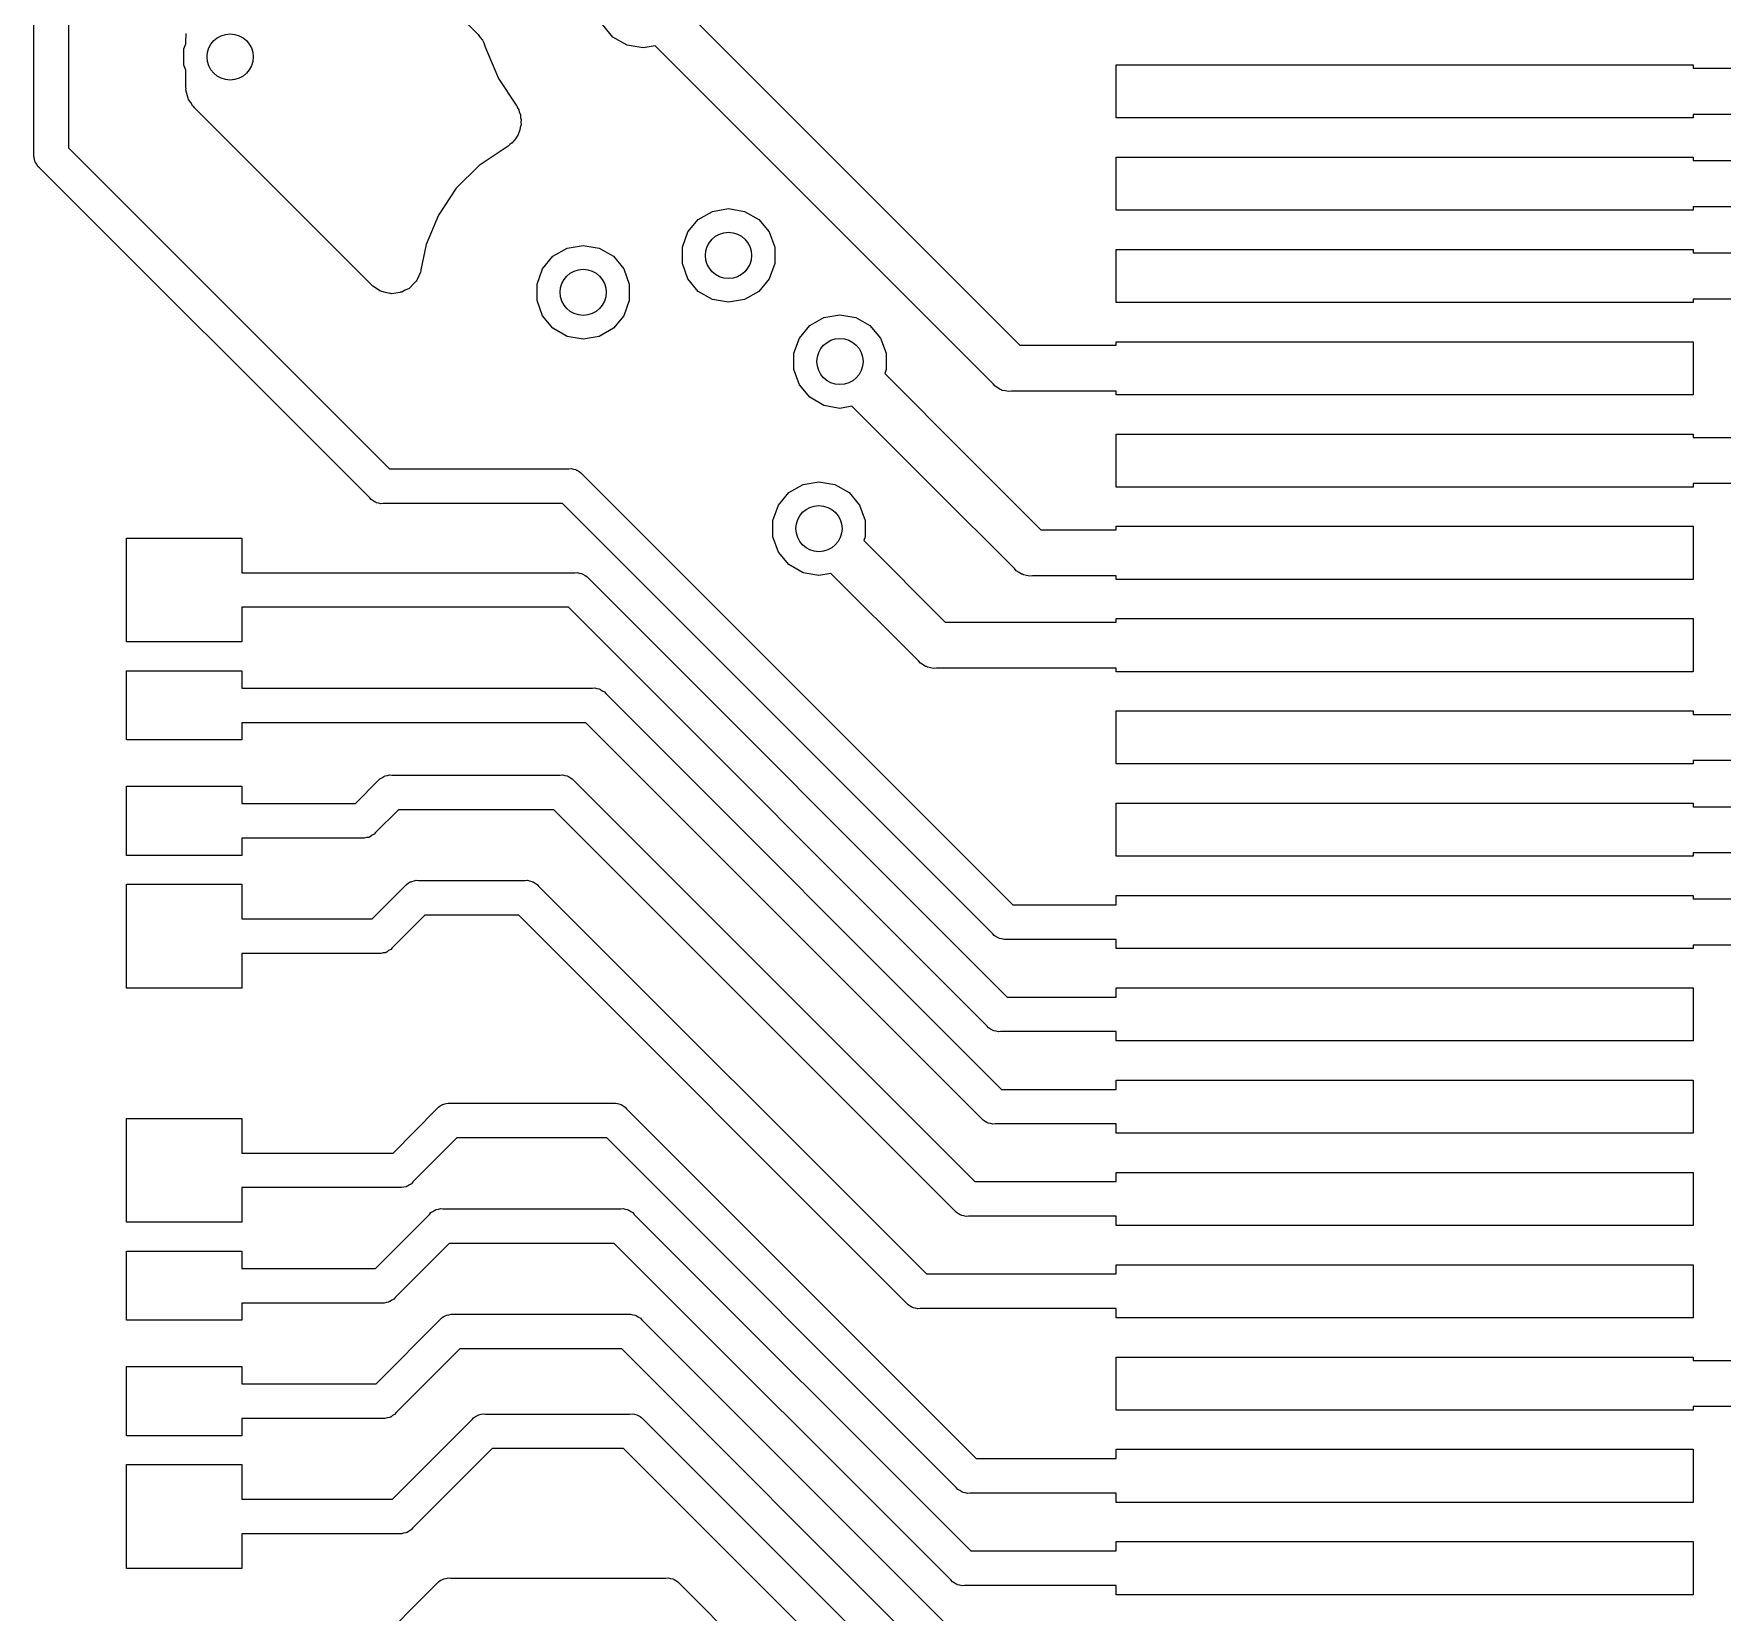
# Model space of a CAD drawing. Extents: x 552.7 to 632.3, y 410.9 to 459.8.
# Drawn here: x 586.64 to 593.96, y 443.36 to 450.2 of the extents above; entities that cross this region are included whole.
import ezdxf

# ---------------------------------------------------------------- set-up
doc = ezdxf.new("R2010")
doc.units = 0
doc.header["$MEASUREMENT"] = 0
doc.layers.add('BLACK', color=7, linetype='CONTINUOUS')

msp = doc.modelspace()

# ---------------------------------------------------------------- linework, layer by layer
at = {"layer": 'BLACK', "linetype": 'CONTINUOUS'}
for p, q in [((586.64, 449.678), (586.64, 450.662)), ((586.79, 450.662), (586.79, 449.706)), ((588.286, 450.477), (588.565, 450.197)), ((589.474, 450.29), (589.611, 450.153)), ((587.298, 450.177), (587.3, 450.189)), ((587.3, 450.189), (587.3, 450.201)), ((588.565, 450.197), (588.574, 450.185)), ((588.574, 450.185), (588.584, 450.173)), ((589.149, 450.186), (589.104, 450.24)), ((589.211, 450.151), (589.149, 450.186)), ((587.29, 450.135), (587.298, 450.157)), ((587.29, 450.065), (587.29, 450.135)), ((587.298, 450.157), (587.298, 450.177)), ((588.584, 450.173), (588.586, 450.167)), ((588.586, 450.167), (588.59, 450.161)), ((588.59, 450.161), (588.594, 450.148)), ((588.594, 450.148), (588.594, 450.147)), ((588.594, 450.147), (588.653, 450.007)), ((589.28, 450.139), (589.211, 450.151)), ((589.332, 450.148), (589.28, 450.139)), ((589.469, 450.011), (589.332, 450.148)), ((589.611, 450.153), (589.611, 450.153)), ((589.611, 450.153), (590.627, 449.137)), ((587.298, 450.043), (587.29, 450.065)), ((587.298, 449.969), (587.298, 450.043)), ((591.33, 449.836), (591.33, 450.066)), ((591.33, 450.066), (593.83, 450.066)), ((593.83, 450.066), (593.83, 450.051)), ((593.83, 450.051), (595.485, 450.051)), ((587.299, 449.964), (587.298, 449.969)), ((587.298, 449.958), (587.299, 449.964)), ((588.653, 450.007), (588.73, 449.891)), ((590.485, 448.995), (589.469, 450.011)), ((589.469, 450.011), (589.469, 450.011)), ((587.303, 449.942), (587.298, 449.958)), ((587.306, 449.926), (587.303, 449.942)), ((587.308, 449.921), (587.306, 449.926)), ((587.31, 449.915), (587.308, 449.921)), ((587.319, 449.902), (587.31, 449.915)), ((587.328, 449.887), (587.319, 449.902)), ((588.73, 449.891), (588.731, 449.889)), ((587.332, 449.884), (587.328, 449.887)), ((587.335, 449.879), (587.332, 449.884)), ((588.103, 449.112), (587.335, 449.879)), ((588.731, 449.889), (588.732, 449.888)), ((588.732, 449.888), (588.736, 449.879)), ((588.736, 449.879), (588.741, 449.871)), ((588.741, 449.871), (588.743, 449.861)), ((588.743, 449.861), (588.748, 449.85)), ((588.748, 449.85), (588.748, 449.849)), ((588.748, 449.849), (588.749, 449.847)), ((588.749, 449.847), (588.749, 449.837)), ((588.749, 449.837), (588.751, 449.828)), ((588.751, 449.828), (588.75, 449.818)), ((588.75, 449.818), (588.751, 449.806)), ((593.83, 449.836), (591.33, 449.836)), ((595.448, 449.851), (593.83, 449.851)), ((593.83, 449.851), (593.83, 449.836)), ((588.727, 449.745), (588.719, 449.737)), ((588.731, 449.753), (588.727, 449.745)), ((588.737, 449.761), (588.731, 449.753)), ((588.738, 449.763), (588.737, 449.761)), ((588.742, 449.775), (588.738, 449.764)), ((588.738, 449.764), (588.738, 449.763)), ((588.746, 449.784), (588.742, 449.775)), ((588.747, 449.794), (588.746, 449.784)), ((588.75, 449.803), (588.747, 449.794)), ((588.751, 449.806), (588.75, 449.805)), ((588.75, 449.805), (588.75, 449.803)), ((586.639, 449.668), (586.64, 449.678)), ((586.79, 449.706), (588.181, 448.315)), ((588.695, 449.714), (588.569, 449.63)), ((588.702, 449.721), (588.695, 449.714)), ((588.71, 449.726), (588.702, 449.721)), ((588.711, 449.727), (588.71, 449.726)), ((588.712, 449.728), (588.711, 449.727)), ((588.719, 449.737), (588.712, 449.728)), ((586.642, 449.659), (586.639, 449.668)), ((586.643, 449.649), (586.642, 449.659)), ((586.645, 449.646), (586.643, 449.649)), ((586.646, 449.643), (586.645, 449.646)), ((586.652, 449.635), (586.646, 449.643)), ((586.657, 449.626), (586.652, 449.635)), ((586.664, 449.62), (586.657, 449.626)), ((588.095, 448.189), (586.664, 449.62)), ((588.569, 449.63), (588.47, 449.531)), ((591.33, 449.436), (591.33, 449.666)), ((591.33, 449.666), (593.83, 449.666)), ((593.83, 449.666), (593.83, 449.651)), ((593.83, 449.651), (594.885, 449.651)), ((588.47, 449.531), (588.393, 449.415)), ((588.393, 449.415), (588.339, 449.287)), ((589.474, 449.342), (589.519, 449.396)), ((589.519, 449.396), (589.581, 449.431)), ((589.581, 449.431), (589.65, 449.443)), ((589.65, 449.443), (589.719, 449.431)), ((589.719, 449.431), (589.781, 449.396)), ((589.781, 449.396), (589.826, 449.342)), ((593.83, 449.436), (591.33, 449.436)), ((594.81, 449.451), (593.83, 449.451)), ((593.83, 449.451), (593.83, 449.436)), ((589.45, 449.275), (589.474, 449.342)), ((589.826, 449.342), (589.85, 449.275)), ((588.339, 449.287), (588.317, 449.177)), ((588.844, 449.182), (588.889, 449.236)), ((588.889, 449.236), (588.951, 449.271)), ((588.951, 449.271), (589.02, 449.283)), ((589.02, 449.283), (589.089, 449.271)), ((589.089, 449.271), (589.151, 449.236)), ((589.151, 449.236), (589.196, 449.182)), ((589.45, 449.205), (589.45, 449.275)), ((589.85, 449.275), (589.85, 449.205)), ((591.33, 449.036), (591.33, 449.266)), ((591.33, 449.266), (593.83, 449.266)), ((593.83, 449.266), (593.83, 449.251)), ((593.83, 449.251), (594.366, 449.251)), ((588.315, 449.168), (588.308, 449.152)), ((588.316, 449.173), (588.315, 449.168)), ((588.317, 449.177), (588.316, 449.173)), ((588.82, 449.115), (588.844, 449.182)), ((589.196, 449.182), (589.22, 449.115)), ((589.474, 449.138), (589.45, 449.205)), ((589.85, 449.205), (589.826, 449.138)), ((588.106, 449.109), (588.103, 449.112)), ((588.109, 449.106), (588.106, 449.109)), ((588.124, 449.097), (588.109, 449.106)), ((588.139, 449.086), (588.124, 449.097)), ((588.143, 449.085), (588.139, 449.086)), ((588.249, 449.09), (588.234, 449.081)), ((588.266, 449.097), (588.249, 449.09)), ((588.269, 449.1), (588.266, 449.097)), ((588.272, 449.102), (588.269, 449.1)), ((588.284, 449.116), (588.272, 449.102)), ((588.297, 449.128), (588.284, 449.116)), ((588.299, 449.132), (588.297, 449.128)), ((588.301, 449.135), (588.299, 449.132)), ((588.308, 449.152), (588.301, 449.135)), ((588.82, 449.045), (588.82, 449.115)), ((589.22, 449.115), (589.22, 449.045)), ((589.519, 449.084), (589.474, 449.138)), ((589.826, 449.138), (589.781, 449.084)), ((590.627, 449.137), (590.627, 449.137)), ((590.627, 449.137), (590.913, 448.851)), ((588.147, 449.083), (588.143, 449.085)), ((588.164, 449.079), (588.147, 449.083)), ((588.182, 449.075), (588.164, 449.079)), ((588.186, 449.075), (588.182, 449.075)), ((588.19, 449.074), (588.186, 449.075)), ((588.208, 449.077), (588.19, 449.074)), ((588.226, 449.079), (588.208, 449.077)), ((588.229, 449.08), (588.226, 449.079)), ((588.234, 449.081), (588.229, 449.08)), ((588.844, 448.978), (588.82, 449.045)), ((589.22, 449.045), (589.196, 448.978)), ((589.581, 449.049), (589.519, 449.084)), ((589.65, 449.037), (589.581, 449.049)), ((589.719, 449.049), (589.65, 449.037)), ((589.781, 449.084), (589.719, 449.049)), ((593.83, 449.036), (591.33, 449.036)), ((594.329, 449.051), (593.83, 449.051)), ((593.83, 449.051), (593.83, 449.036)), ((588.889, 448.924), (588.844, 448.978)), ((589.196, 448.978), (589.151, 448.924)), ((590.002, 448.936), (590.063, 448.971)), ((590.063, 448.971), (590.133, 448.983)), ((590.133, 448.983), (590.202, 448.971)), ((590.202, 448.971), (590.263, 448.936)), ((590.797, 448.683), (590.485, 448.995)), ((590.485, 448.995), (590.485, 448.995)), ((588.951, 448.889), (588.889, 448.924)), ((589.02, 448.877), (588.951, 448.889)), ((589.089, 448.889), (589.02, 448.877)), ((589.151, 448.924), (589.089, 448.889)), ((589.933, 448.816), (589.957, 448.882)), ((589.957, 448.882), (590.002, 448.936)), ((590.263, 448.936), (590.309, 448.882)), ((590.309, 448.882), (590.333, 448.816)), ((591.33, 448.866), (593.83, 448.866)), ((591.33, 448.851), (591.33, 448.866)), ((593.83, 448.866), (593.83, 448.636)), ((589.933, 448.745), (589.933, 448.816)), ((590.333, 448.816), (590.333, 448.745)), ((590.913, 448.851), (591.33, 448.851)), ((589.957, 448.679), (589.933, 448.745)), ((590.333, 448.745), (590.327, 448.728)), ((590.327, 448.728), (590.68, 448.375)), ((590.002, 448.625), (589.957, 448.679)), ((590.806, 448.673), (590.797, 448.683)), ((590.817, 448.666), (590.806, 448.673)), ((590.828, 448.659), (590.817, 448.666)), ((590.833, 448.658), (590.828, 448.659)), ((590.836, 448.655), (590.833, 448.658)), ((590.85, 448.653), (590.836, 448.655)), ((590.862, 448.65), (590.85, 448.653)), ((590.876, 448.651), (590.862, 448.65)), ((591.33, 448.651), (590.876, 448.651)), ((591.33, 448.636), (591.33, 448.651)), ((590.063, 448.59), (590.002, 448.625)), ((590.133, 448.577), (590.063, 448.59)), ((590.185, 448.587), (590.133, 448.577)), ((590.539, 448.233), (590.185, 448.587)), ((593.83, 448.636), (591.33, 448.636)), ((591.33, 448.236), (591.33, 448.466)), ((591.33, 448.466), (593.83, 448.466)), ((593.83, 448.466), (593.83, 448.451)), ((593.83, 448.451), (595.055, 448.451)), ((590.68, 448.375), (590.68, 448.375)), ((590.68, 448.375), (591.004, 448.051)), ((588.181, 448.315), (588.958, 448.315)), ((588.958, 448.315), (588.968, 448.316)), ((588.968, 448.316), (588.978, 448.313)), ((588.978, 448.313), (588.988, 448.312)), ((588.988, 448.312), (588.99, 448.31)), ((588.99, 448.31), (588.994, 448.309)), ((588.994, 448.309), (589.002, 448.303)), ((589.002, 448.303), (589.01, 448.298)), ((589.01, 448.298), (589.017, 448.291)), ((589.017, 448.291), (590.882, 446.426)), ((589.866, 448.158), (589.911, 448.212)), ((589.911, 448.212), (589.973, 448.247)), ((589.973, 448.247), (590.042, 448.259)), ((590.042, 448.259), (590.111, 448.247)), ((590.111, 448.247), (590.173, 448.212)), ((590.173, 448.212), (590.218, 448.158)), ((590.889, 447.883), (590.539, 448.233)), ((590.539, 448.233), (590.539, 448.233)), ((593.83, 448.236), (591.33, 448.236)), ((594.96, 448.251), (593.83, 448.251)), ((593.83, 448.251), (593.83, 448.236)), ((588.101, 448.182), (588.095, 448.189)), ((588.11, 448.177), (588.101, 448.182)), ((588.118, 448.171), (588.11, 448.177)), ((588.121, 448.17), (588.118, 448.171)), ((588.124, 448.168), (588.121, 448.17)), ((588.134, 448.167), (588.124, 448.168)), ((588.143, 448.164), (588.134, 448.167)), ((588.153, 448.165), (588.143, 448.164)), ((588.93, 448.165), (588.153, 448.165)), ((590.795, 446.3), (588.93, 448.165)), ((589.842, 448.091), (589.866, 448.158)), ((590.218, 448.158), (590.242, 448.091)), ((589.842, 448.021), (589.842, 448.091)), ((590.242, 448.091), (590.242, 448.021)), ((591.33, 448.051), (591.33, 448.066)), ((591.33, 448.066), (593.83, 448.066)), ((593.83, 448.066), (593.83, 447.836)), ((587.041, 447.565), (587.041, 448.015)), ((587.041, 448.015), (587.541, 448.015)), ((587.541, 448.015), (587.541, 447.865)), ((589.866, 447.954), (589.842, 448.021)), ((590.242, 448.021), (590.236, 448.004)), ((590.236, 448.004), (590.589, 447.651)), ((591.004, 448.051), (591.33, 448.051)), ((589.911, 447.9), (589.866, 447.954)), ((587.541, 447.865), (588.984, 447.865)), ((588.984, 447.865), (588.994, 447.866)), ((588.994, 447.866), (589.003, 447.863)), ((589.003, 447.863), (589.013, 447.862)), ((589.013, 447.862), (589.016, 447.86)), ((589.016, 447.86), (589.019, 447.859)), ((589.019, 447.859), (589.028, 447.853)), ((589.028, 447.853), (589.036, 447.848)), ((589.036, 447.848), (589.043, 447.841)), ((589.973, 447.865), (589.911, 447.9)), ((590.042, 447.853), (589.973, 447.865)), ((590.094, 447.862), (590.042, 447.853)), ((590.473, 447.483), (590.094, 447.862)), ((590.897, 447.873), (590.889, 447.883)), ((590.909, 447.866), (590.897, 447.873)), ((590.92, 447.859), (590.909, 447.866)), ((590.924, 447.858), (590.92, 447.859)), ((590.928, 447.855), (590.924, 447.858)), ((590.941, 447.853), (590.928, 447.855)), ((590.954, 447.85), (590.941, 447.853)), ((590.967, 447.851), (590.954, 447.85)), ((591.33, 447.851), (590.967, 447.851)), ((591.33, 447.836), (591.33, 447.851)), ((589.043, 447.841), (590.857, 446.026)), ((593.83, 447.836), (591.33, 447.836)), ((588.956, 447.715), (587.541, 447.715)), ((587.541, 447.715), (587.541, 447.565)), ((590.771, 445.9), (588.956, 447.715)), ((590.589, 447.651), (591.33, 447.651)), ((591.33, 447.666), (593.83, 447.666)), ((591.33, 447.651), (591.33, 447.666)), ((593.83, 447.666), (593.83, 447.436)), ((587.541, 447.565), (587.041, 447.565)), ((590.482, 447.473), (590.473, 447.483)), ((587.041, 447.14), (587.041, 447.44)), ((587.041, 447.44), (587.541, 447.44)), ((587.541, 447.44), (587.541, 447.365)), ((590.493, 447.466), (590.482, 447.473)), ((590.504, 447.459), (590.493, 447.466)), ((590.509, 447.458), (590.504, 447.459)), ((590.512, 447.455), (590.509, 447.458)), ((590.526, 447.453), (590.512, 447.455)), ((590.538, 447.45), (590.526, 447.453)), ((590.552, 447.451), (590.538, 447.45)), ((591.33, 447.451), (590.552, 447.451)), ((591.33, 447.436), (591.33, 447.451)), ((593.83, 447.436), (591.33, 447.436)), ((587.541, 447.365), (589.06, 447.365)), ((589.06, 447.365), (589.07, 447.366)), ((589.07, 447.366), (589.079, 447.363)), ((589.079, 447.363), (589.089, 447.362)), ((589.089, 447.362), (589.092, 447.36)), ((589.092, 447.36), (589.095, 447.359)), ((589.095, 447.359), (589.103, 447.353)), ((589.103, 447.353), (589.112, 447.348)), ((589.112, 447.348), (589.118, 447.341)), ((589.118, 447.341), (590.833, 445.626)), ((591.33, 447.036), (591.33, 447.266)), ((591.33, 447.266), (593.83, 447.266)), ((593.83, 447.266), (593.83, 447.251)), ((589.032, 447.215), (587.541, 447.215)), ((587.541, 447.215), (587.541, 447.14)), ((590.747, 445.5), (589.032, 447.215)), ((593.83, 447.251), (595.563, 447.251)), ((587.541, 447.14), (587.041, 447.14)), ((595.597, 447.051), (593.83, 447.051)), ((593.83, 447.051), (593.83, 447.036)), ((588.034, 446.865), (588.132, 446.964)), ((588.132, 446.964), (588.139, 446.971)), ((588.139, 446.971), (588.147, 446.976)), ((588.147, 446.976), (588.156, 446.982)), ((588.156, 446.982), (588.159, 446.983)), ((588.159, 446.983), (588.162, 446.985)), ((588.162, 446.985), (588.172, 446.986)), ((588.172, 446.986), (588.181, 446.989)), ((588.181, 446.989), (588.191, 446.988)), ((588.191, 446.988), (588.921, 446.988)), ((588.921, 446.988), (588.931, 446.989)), ((588.931, 446.989), (588.941, 446.986)), ((588.941, 446.986), (588.95, 446.985)), ((588.95, 446.985), (588.953, 446.983)), ((588.953, 446.983), (588.957, 446.982)), ((588.957, 446.982), (588.965, 446.976)), ((588.965, 446.976), (588.973, 446.971)), ((588.973, 446.971), (588.98, 446.964)), ((588.98, 446.964), (590.718, 445.226)), ((593.83, 447.036), (591.33, 447.036)), ((587.041, 446.64), (587.041, 446.94)), ((587.041, 446.94), (587.541, 446.94)), ((587.541, 446.94), (587.541, 446.865)), ((587.541, 446.865), (588.034, 446.865)), ((588.219, 446.838), (588.12, 446.739)), ((588.893, 446.838), (588.219, 446.838)), ((590.631, 445.1), (588.893, 446.838)), ((591.33, 446.636), (591.33, 446.866)), ((591.33, 446.866), (593.83, 446.866)), ((593.83, 446.866), (593.83, 446.851)), ((593.83, 446.851), (594.883, 446.851)), ((588.062, 446.715), (587.541, 446.715)), ((587.541, 446.715), (587.541, 446.64)), ((588.071, 446.714), (588.062, 446.715)), ((588.081, 446.717), (588.071, 446.714)), ((588.091, 446.718), (588.081, 446.717)), ((588.094, 446.72), (588.091, 446.718)), ((588.097, 446.721), (588.094, 446.72)), ((588.105, 446.727), (588.097, 446.721)), ((588.114, 446.732), (588.105, 446.727)), ((588.12, 446.739), (588.114, 446.732)), ((587.541, 446.64), (587.041, 446.64)), ((593.83, 446.636), (591.33, 446.636)), ((594.846, 446.651), (593.83, 446.651)), ((593.83, 446.651), (593.83, 446.636)), ((588.262, 446.519), (588.271, 446.525)), ((588.271, 446.525), (588.274, 446.526)), ((588.274, 446.526), (588.277, 446.527)), ((588.277, 446.527), (588.287, 446.529)), ((588.287, 446.529), (588.296, 446.532)), ((588.296, 446.532), (588.306, 446.531)), ((588.306, 446.531), (588.769, 446.531)), ((588.769, 446.531), (588.779, 446.532)), ((588.779, 446.532), (588.788, 446.529)), ((588.788, 446.529), (588.798, 446.527)), ((588.798, 446.527), (588.801, 446.526)), ((588.801, 446.526), (588.804, 446.525)), ((588.804, 446.525), (588.812, 446.519)), ((587.041, 446.065), (587.041, 446.515)), ((587.041, 446.515), (587.541, 446.515)), ((587.541, 446.515), (587.541, 446.365)), ((588.106, 446.365), (588.247, 446.507)), ((588.247, 446.507), (588.254, 446.514)), ((588.254, 446.514), (588.262, 446.519)), ((588.812, 446.519), (588.821, 446.514)), ((588.821, 446.514), (588.827, 446.507)), ((588.827, 446.507), (590.508, 444.826)), ((591.33, 446.426), (591.33, 446.466)), ((591.33, 446.466), (593.83, 446.466)), ((593.83, 446.466), (593.83, 446.451)), ((593.83, 446.451), (594.515, 446.451)), ((588.334, 446.381), (588.192, 446.239)), ((588.741, 446.381), (588.334, 446.381)), ((590.422, 444.7), (588.741, 446.381)), ((590.882, 446.426), (591.33, 446.426)), ((587.541, 446.365), (588.106, 446.365)), ((588.186, 446.232), (588.177, 446.227)), ((588.192, 446.239), (588.186, 446.232)), ((590.802, 446.292), (590.795, 446.3)), ((590.81, 446.287), (590.802, 446.292)), ((590.818, 446.282), (590.81, 446.287)), ((590.822, 446.281), (590.818, 446.282)), ((590.825, 446.279), (590.822, 446.281)), ((590.834, 446.278), (590.825, 446.279)), ((590.844, 446.275), (590.834, 446.278)), ((590.854, 446.276), (590.844, 446.275)), ((591.33, 446.276), (590.854, 446.276)), ((591.33, 446.236), (591.33, 446.276)), ((593.83, 446.236), (591.33, 446.236)), ((594.478, 446.251), (593.83, 446.251)), ((593.83, 446.251), (593.83, 446.236)), ((588.134, 446.215), (587.541, 446.215)), ((587.541, 446.215), (587.541, 446.065)), ((588.144, 446.214), (588.134, 446.215)), ((588.153, 446.217), (588.144, 446.214)), ((588.163, 446.218), (588.153, 446.217)), ((588.166, 446.22), (588.163, 446.218)), ((588.169, 446.221), (588.166, 446.22)), ((588.177, 446.227), (588.169, 446.221)), ((587.541, 446.065), (587.041, 446.065)), ((590.857, 446.026), (591.33, 446.026)), ((591.33, 446.026), (591.33, 446.066)), ((591.33, 446.066), (593.83, 446.066)), ((593.83, 446.066), (593.83, 445.836)), ((590.777, 445.892), (590.771, 445.9)), ((590.786, 445.887), (590.777, 445.892)), ((590.794, 445.882), (590.786, 445.887)), ((590.797, 445.881), (590.794, 445.882)), ((590.8, 445.879), (590.797, 445.881)), ((590.81, 445.878), (590.8, 445.879)), ((590.82, 445.875), (590.81, 445.878)), ((590.83, 445.876), (590.82, 445.875)), ((591.33, 445.876), (590.83, 445.876)), ((591.33, 445.836), (591.33, 445.876)), ((593.83, 445.836), (591.33, 445.836)), ((591.33, 445.626), (591.33, 445.666)), ((591.33, 445.666), (593.83, 445.666)), ((593.83, 445.666), (593.83, 445.436)), ((590.833, 445.626), (591.33, 445.626)), ((587.041, 445.05), (587.041, 445.5)), ((587.041, 445.5), (587.541, 445.5)), ((587.541, 445.5), (587.541, 445.35)), ((588.196, 445.35), (588.386, 445.541)), ((588.386, 445.541), (588.393, 445.549)), ((588.393, 445.549), (588.401, 445.554)), ((588.401, 445.554), (588.41, 445.56)), ((588.41, 445.56), (588.413, 445.56)), ((588.413, 445.56), (588.416, 445.562)), ((588.416, 445.562), (588.426, 445.564)), ((588.426, 445.564), (588.435, 445.566)), ((588.435, 445.566), (588.445, 445.566)), ((588.445, 445.566), (589.15, 445.566)), ((589.15, 445.566), (589.16, 445.566)), ((589.16, 445.566), (589.169, 445.564)), ((589.169, 445.564), (589.179, 445.562)), ((589.179, 445.562), (589.182, 445.56)), ((589.182, 445.56), (589.185, 445.56)), ((589.185, 445.56), (589.193, 445.554)), ((589.193, 445.554), (589.202, 445.549)), ((589.202, 445.549), (589.208, 445.541)), ((589.208, 445.541), (590.724, 444.026)), ((590.753, 445.492), (590.747, 445.5)), ((590.762, 445.487), (590.753, 445.492)), ((590.77, 445.482), (590.762, 445.487)), ((590.773, 445.481), (590.77, 445.482)), ((590.776, 445.479), (590.773, 445.481)), ((590.786, 445.478), (590.776, 445.479)), ((590.795, 445.475), (590.786, 445.478)), ((590.805, 445.476), (590.795, 445.475)), ((591.33, 445.476), (590.805, 445.476)), ((591.33, 445.436), (591.33, 445.476)), ((593.83, 445.436), (591.33, 445.436)), ((588.473, 445.416), (588.282, 445.225)), ((589.122, 445.416), (588.473, 445.416)), ((590.637, 443.9), (589.122, 445.416)), ((587.541, 445.35), (588.196, 445.35)), ((588.267, 445.212), (588.259, 445.206)), ((588.276, 445.217), (588.267, 445.212)), ((588.282, 445.225), (588.276, 445.217)), ((590.718, 445.226), (591.33, 445.226)), ((591.33, 445.226), (591.33, 445.266)), ((591.33, 445.266), (593.83, 445.266)), ((593.83, 445.266), (593.83, 445.036)), ((588.223, 445.2), (587.541, 445.2)), ((587.541, 445.2), (587.541, 445.05)), ((588.233, 445.2), (588.223, 445.2)), ((588.243, 445.202), (588.233, 445.2)), ((588.253, 445.204), (588.243, 445.202)), ((588.256, 445.206), (588.253, 445.204)), ((588.259, 445.206), (588.256, 445.206)), ((588.12, 444.85), (588.354, 445.084)), ((588.354, 445.084), (588.36, 445.092)), ((588.36, 445.092), (588.369, 445.097)), ((588.369, 445.097), (588.377, 445.102)), ((588.377, 445.102), (588.38, 445.103)), ((588.38, 445.103), (588.383, 445.105)), ((588.383, 445.105), (588.393, 445.107)), ((588.393, 445.107), (588.402, 445.109)), ((588.402, 445.109), (588.412, 445.108)), ((588.412, 445.108), (589.183, 445.108)), ((589.183, 445.108), (589.193, 445.109)), ((589.193, 445.109), (589.202, 445.107)), ((589.202, 445.107), (589.212, 445.105)), ((589.212, 445.105), (589.215, 445.103)), ((589.215, 445.103), (589.218, 445.102)), ((589.218, 445.102), (589.226, 445.097)), ((589.226, 445.097), (589.235, 445.092)), ((589.235, 445.092), (589.241, 445.084)), ((589.241, 445.084), (590.7, 443.626)), ((590.638, 445.092), (590.631, 445.1)), ((590.646, 445.087), (590.638, 445.092)), ((590.654, 445.082), (590.646, 445.087)), ((590.658, 445.081), (590.654, 445.082)), ((590.661, 445.079), (590.658, 445.081)), ((590.67, 445.078), (590.661, 445.079)), ((590.68, 445.075), (590.67, 445.078)), ((590.69, 445.076), (590.68, 445.075)), ((591.33, 445.076), (590.69, 445.076)), ((591.33, 445.036), (591.33, 445.076)), ((587.541, 445.05), (587.041, 445.05)), ((593.83, 445.036), (591.33, 445.036)), ((587.041, 444.625), (587.041, 444.925)), ((587.041, 444.925), (587.541, 444.925)), ((587.541, 444.925), (587.541, 444.85)), ((588.44, 444.958), (588.206, 444.725)), ((589.155, 444.958), (588.44, 444.958)), ((590.613, 443.5), (589.155, 444.958)), ((587.541, 444.85), (588.12, 444.85)), ((591.33, 444.826), (591.33, 444.866)), ((591.33, 444.866), (593.83, 444.866)), ((593.83, 444.866), (593.83, 444.636)), ((590.508, 444.826), (591.33, 444.826)), ((588.148, 444.7), (587.541, 444.7)), ((587.541, 444.7), (587.541, 444.625)), ((588.158, 444.7), (588.148, 444.7)), ((588.167, 444.702), (588.158, 444.7)), ((588.177, 444.704), (588.167, 444.702)), ((588.18, 444.706), (588.177, 444.704)), ((588.183, 444.706), (588.18, 444.706)), ((588.191, 444.712), (588.183, 444.706)), ((588.2, 444.717), (588.191, 444.712)), ((588.206, 444.725), (588.2, 444.717)), ((590.428, 444.692), (590.422, 444.7)), ((587.541, 444.625), (587.041, 444.625)), ((588.123, 444.35), (588.399, 444.627)), ((588.399, 444.627), (588.406, 444.635)), ((588.406, 444.635), (588.414, 444.64)), ((588.414, 444.64), (588.422, 444.645)), ((588.422, 444.645), (588.426, 444.646)), ((588.426, 444.646), (588.428, 444.648)), ((588.428, 444.648), (588.438, 444.649)), ((588.438, 444.649), (588.448, 444.652)), ((588.448, 444.652), (588.458, 444.651)), ((588.458, 444.651), (589.216, 444.651)), ((589.216, 444.651), (589.225, 444.652)), ((589.225, 444.652), (589.235, 444.649)), ((589.235, 444.649), (589.245, 444.648)), ((589.245, 444.648), (589.248, 444.646)), ((589.248, 444.646), (589.251, 444.645)), ((589.251, 444.645), (589.259, 444.64)), ((589.259, 444.64), (589.268, 444.635)), ((589.268, 444.635), (589.274, 444.627)), ((589.274, 444.627), (590.675, 443.226)), ((590.437, 444.687), (590.428, 444.692)), ((590.445, 444.682), (590.437, 444.687)), ((590.448, 444.681), (590.445, 444.682)), ((590.451, 444.679), (590.448, 444.681)), ((590.461, 444.678), (590.451, 444.679)), ((590.47, 444.675), (590.461, 444.678)), ((590.48, 444.676), (590.47, 444.675)), ((591.33, 444.676), (590.48, 444.676)), ((591.33, 444.636), (591.33, 444.676)), ((593.83, 444.636), (591.33, 444.636)), ((588.486, 444.501), (588.209, 444.225)), ((589.188, 444.501), (588.486, 444.501)), ((590.589, 443.1), (589.188, 444.501)), ((587.041, 444.125), (587.041, 444.425)), ((587.041, 444.425), (587.541, 444.425)), ((587.541, 444.425), (587.541, 444.35)), ((591.33, 444.236), (591.33, 444.466)), ((591.33, 444.466), (593.83, 444.466)), ((593.83, 444.466), (593.83, 444.451)), ((593.83, 444.451), (594.675, 444.451)), ((587.541, 444.35), (588.123, 444.35)), ((588.15, 444.2), (587.541, 444.2)), ((587.541, 444.2), (587.541, 444.125)), ((588.16, 444.2), (588.15, 444.2)), ((588.17, 444.202), (588.16, 444.2)), ((588.18, 444.204), (588.17, 444.202)), ((588.183, 444.206), (588.18, 444.204)), ((588.186, 444.206), (588.183, 444.206)), ((588.194, 444.212), (588.186, 444.206)), ((588.203, 444.217), (588.194, 444.212)), ((588.194, 443.85), (588.539, 444.195)), ((588.209, 444.225), (588.203, 444.217)), ((588.539, 444.195), (588.545, 444.203)), ((588.545, 444.203), (588.554, 444.208)), ((588.554, 444.208), (588.562, 444.213)), ((588.562, 444.213), (588.565, 444.214)), ((588.565, 444.214), (588.568, 444.216)), ((588.568, 444.216), (588.578, 444.218)), ((588.578, 444.218), (588.588, 444.22)), ((588.588, 444.22), (588.597, 444.219)), ((588.597, 444.219), (589.223, 444.219)), ((589.223, 444.219), (589.233, 444.22)), ((589.233, 444.22), (589.243, 444.218)), ((589.243, 444.218), (589.252, 444.216)), ((589.252, 444.216), (589.255, 444.214)), ((589.255, 444.214), (589.259, 444.213)), ((589.259, 444.213), (589.267, 444.208)), ((589.267, 444.208), (589.275, 444.203)), ((589.275, 444.203), (589.282, 444.195)), ((589.282, 444.195), (590.651, 442.826)), ((593.83, 444.236), (591.33, 444.236)), ((594.638, 444.251), (593.83, 444.251)), ((593.83, 444.251), (593.83, 444.236)), ((587.541, 444.125), (587.041, 444.125)), ((588.625, 444.069), (588.281, 443.725)), ((589.195, 444.069), (588.625, 444.069)), ((590.565, 442.7), (589.195, 444.069)), ((591.33, 444.026), (591.33, 444.066)), ((591.33, 444.066), (593.83, 444.066)), ((593.83, 444.066), (593.83, 443.836)), ((587.041, 443.55), (587.041, 444)), ((587.041, 444), (587.541, 444)), ((587.541, 444), (587.541, 443.85)), ((590.724, 444.026), (591.33, 444.026)), ((590.644, 443.892), (590.637, 443.9)), ((590.652, 443.887), (590.644, 443.892)), ((587.541, 443.85), (588.194, 443.85)), ((590.661, 443.882), (590.652, 443.887)), ((590.664, 443.881), (590.661, 443.882)), ((590.667, 443.879), (590.664, 443.881)), ((590.677, 443.878), (590.667, 443.879)), ((590.686, 443.875), (590.677, 443.878)), ((590.696, 443.876), (590.686, 443.875)), ((591.33, 443.876), (590.696, 443.876)), ((591.33, 443.836), (591.33, 443.876)), ((593.83, 443.836), (591.33, 443.836)), ((588.222, 443.7), (587.541, 443.7)), ((587.541, 443.7), (587.541, 443.55)), ((588.232, 443.7), (588.222, 443.7)), ((588.241, 443.702), (588.232, 443.7)), ((588.251, 443.704), (588.241, 443.702)), ((588.254, 443.706), (588.251, 443.704)), ((588.257, 443.706), (588.254, 443.706)), ((588.266, 443.712), (588.257, 443.706)), ((588.274, 443.717), (588.266, 443.712)), ((588.281, 443.725), (588.274, 443.717)), ((590.7, 443.626), (591.33, 443.626)), ((591.33, 443.626), (591.33, 443.666)), ((591.33, 443.666), (593.83, 443.666)), ((593.83, 443.666), (593.83, 443.436)), ((587.541, 443.55), (587.041, 443.55)), ((587.738, 442.836), (588.386, 443.484)), ((588.386, 443.484), (588.393, 443.492)), ((588.393, 443.492), (588.401, 443.497)), ((588.401, 443.497), (588.41, 443.502)), ((588.41, 443.502), (588.413, 443.503)), ((588.413, 443.503), (588.416, 443.505)), ((588.416, 443.505), (588.426, 443.506)), ((588.426, 443.506), (588.435, 443.509)), ((588.435, 443.509), (588.445, 443.508)), ((588.445, 443.508), (589.378, 443.508)), ((589.378, 443.508), (589.388, 443.509)), ((589.388, 443.509), (589.398, 443.506)), ((589.398, 443.506), (589.408, 443.505)), ((589.408, 443.505), (589.411, 443.503)), ((589.411, 443.503), (589.414, 443.502)), ((589.414, 443.502), (589.422, 443.497)), ((589.422, 443.497), (589.431, 443.492)), ((589.431, 443.492), (589.437, 443.484)), ((589.437, 443.484), (590.495, 442.426)), ((590.62, 443.492), (590.613, 443.5)), ((590.628, 443.487), (590.62, 443.492)), ((590.636, 443.482), (590.628, 443.487)), ((590.64, 443.481), (590.636, 443.482)), ((590.642, 443.479), (590.64, 443.481)), ((590.652, 443.478), (590.642, 443.479)), ((590.662, 443.475), (590.652, 443.478)), ((590.672, 443.476), (590.662, 443.475)), ((591.33, 443.476), (590.672, 443.476)), ((591.33, 443.436), (591.33, 443.476)), ((593.83, 443.436), (591.33, 443.436))]:
    msp.add_line(p, q, dxfattribs=at)
at = {"layer": 'BLACK'}
for centre in [(587.49, 450.1), (589.65, 449.24), (589.02, 449.08), (590.133, 448.78), (590.042, 448.056)]:
    msp.add_circle(centre, 0.1, dxfattribs=at)

doc.saveas('drawing.dxf')
